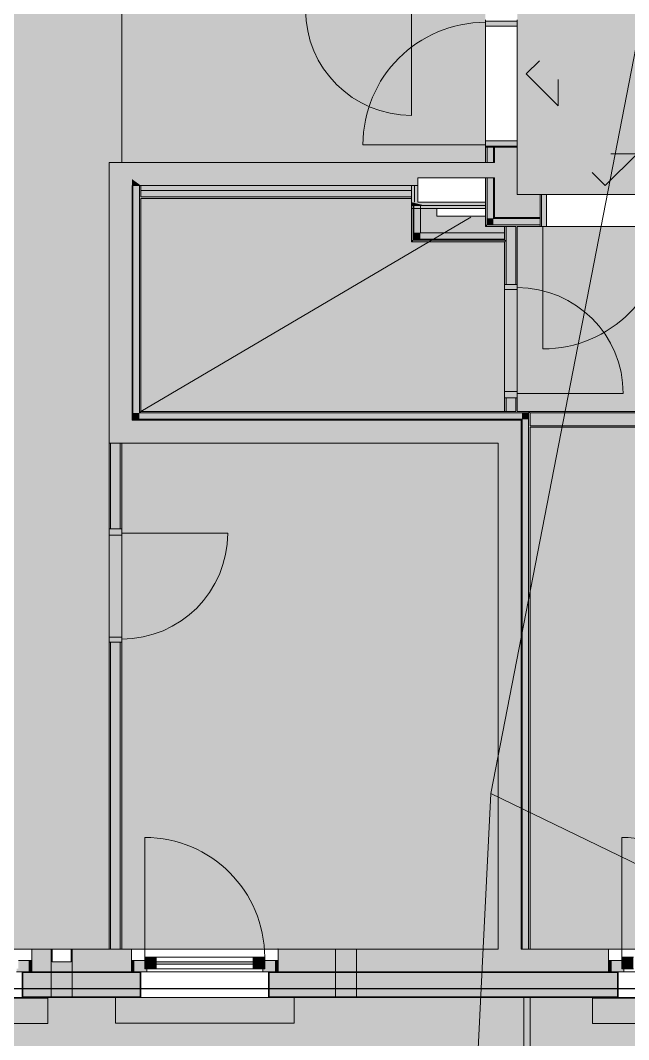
# Model space of a CAD drawing. Header units: metres. Extents: x -3.9 to 83, y -38 to 6.2.
# Drawn here: x 64.02 to 68.78, y -17.95 to -9.96 of the extents above; entities that cross this region are included whole.
import ezdxf

# ---------------------------------------------------------------- set-up
doc = ezdxf.new("R2010")
doc.units = ezdxf.units.M
doc.header["$MEASUREMENT"] = 0
doc.set_wipeout_variables(frame=1)
for name, pattern in [('Dampfsperre', [0.003, 0.0015, -0.0015]), ('Schnittlinie', [0.006, 0.003, -0.0015, 0, -0.0015]), ('Untersicht', [0.001, 0.0005, -0.0005]), ('Wipeout_Contour', [1, 0, -1])]:
    doc.linetypes.add(name, pattern=pattern)
for name, color, linetype in [('0._Erdgeschoß PP Icon_3_0', 7, 'Continuous'), ('0._Erdgeschoß PP Icon_3_110 Wand Aussen', 7, 'Continuous'), ('0._Erdgeschoß PP Icon_3_120 Wand Innen tragend', 7, 'Continuous'), ('0._Erdgeschoß PP Icon_3_130 Wand Innen', 7, 'Continuous'), ('0._Erdgeschoß PP Icon_3_135 Wand Vorsatzschale', 7, 'Continuous'), ('0._Erdgeschoß PP Icon_3_140 Geländer transparent', 7, 'Continuous'), ('0._Erdgeschoß PP Icon_3_170 Schachtwände', 7, 'Continuous'), ('0._Erdgeschoß PP Icon_3_230 Decke abgehaengt', 7, 'Continuous'), ('0._Erdgeschoß PP Icon_3_710 Gelände', 7, 'Continuous'), ('0._Erdgeschoß PP Icon_3_810 Raum', 7, 'Continuous'), ('0._Erdgeschoß PP Icon_3_815 Raumbegrenzung', 7, 'Continuous'), ('0._Erdgeschoß PP Icon_3_905 VP Beschriftung Übersicht.Übersicht', 7, 'Continuous'), ('0._Erdgeschoß PP Icon_3_Neubau_840 Baulinien', 7, 'Continuous')]:
    doc.layers.add(name, color=color, linetype=linetype)

msp = doc.modelspace()

# ---------------------------------------------------------------- wipeouts: each hides what was drawn before it
at = {"color": 254, "linetype": 'Wipeout_Contour', "lineweight": 0, "ltscale": 298.646124}
msp.add_wipeout([(57.4619, 3.5109), (57.4619, -37.8391), (81.8426, -37.8391), (81.8426, 3.5109)], dxfattribs=at).dxf.layer = '0._Erdgeschoß PP Icon_3_0'

# ---------------------------------------------------------------- next in the draw order: hatches: boundary and pattern name
at = {"layer": '0._Erdgeschoß PP Icon_3_110 Wand Aussen', "linetype": 'Continuous', "lineweight": 0, "true_color": 0x000000}
for points in [[(64.1052, -17.3304), (64.1052, -17.4204), (64.8852, -17.4204), (64.8852, -17.3304), (64.8852, -17.2404), (64.4132, -17.2404), (64.4132, -17.3404), (64.2632, -17.3404), (64.2632, -17.2404), (64.1052, -17.2404)], [(66.0352, -17.3304), (66.0352, -17.4204), (68.6252, -17.4204), (68.6252, -17.3304), (68.6252, -17.2404), (66.0352, -17.2404)], [(64.0852, -17.4204), (64.1052, -17.4204), (64.1052, -17.3304), (64.0852, -17.3304)], [(64.9052, -17.4204), (64.9052, -17.3304), (64.8852, -17.3304), (64.8852, -17.4204)], [(66.0152, -17.3304), (66.0152, -17.4204), (66.0352, -17.4204), (66.0352, -17.3304)], [(68.6452, -17.4204), (68.6452, -17.3304), (68.6252, -17.3304), (68.6252, -17.4204)], [(64.0352, -17.6204), (64.0352, -17.4204), (64.0302, -17.4204), (64.0302, -17.6204)], [(64.0352, -17.4254), (64.9552, -17.4254), (64.9552, -17.4204), (64.0352, -17.4204)], [(64.0352, -17.4254), (64.0352, -17.5504), (64.9552, -17.5504), (64.9552, -17.4254)], [(64.9552, -17.6204), (64.9602, -17.6204), (64.9602, -17.4204), (64.9552, -17.4204)], [(65.9652, -17.6204), (65.9652, -17.4204), (65.9602, -17.4204), (65.9602, -17.6204)], [(65.9652, -17.4254), (68.6952, -17.4254), (68.6952, -17.4204), (65.9652, -17.4204)], [(68.6952, -17.4254), (65.9652, -17.4254), (65.9652, -17.5504), (68.6952, -17.5504)], [(68.6952, -17.6204), (68.7002, -17.6204), (68.7002, -17.4204), (68.6952, -17.4204)], [(64.0352, -17.5504), (64.0352, -17.6154), (64.9552, -17.6154), (64.9552, -17.5504)], [(68.6952, -17.5504), (65.9652, -17.5504), (65.9652, -17.6154), (68.6952, -17.6154)], [(64.0352, -17.6154), (64.0352, -17.6204), (64.9552, -17.6204), (64.9552, -17.6154)], [(65.9652, -17.6204), (68.6952, -17.6204), (68.6952, -17.6154), (65.9652, -17.6154)]]:
    msp.add_hatch(color=18, dxfattribs=at).paths.add_polyline_path(points)
at = {"layer": '0._Erdgeschoß PP Icon_3_110 Wand Aussen', "linetype": 'Continuous', "lineweight": 0, "true_color": 0xffffff}
for points in [[(64.0852, -17.4204), (64.0852, -17.3304), (64.0002, -17.3304), (64.0002, -17.3954), (63.9852, -17.3954), (63.9852, -17.4204)], [(64.9052, -17.4204), (65.0052, -17.4204), (65.0052, -17.3954), (64.9902, -17.3954), (64.9902, -17.3304), (64.9052, -17.3304)], [(65.0802, -17.3954), (65.0802, -17.3054), (64.9902, -17.3054), (64.9902, -17.3954)], [(65.9302, -17.3954), (65.9302, -17.3054), (65.8402, -17.3054), (65.8402, -17.3954)], [(66.0152, -17.3304), (65.9302, -17.3304), (65.9302, -17.3954), (65.9152, -17.3954), (65.9152, -17.4204), (66.0152, -17.4204)], [(68.6452, -17.4204), (68.7452, -17.4204), (68.7452, -17.3954), (68.7302, -17.3954), (68.7302, -17.3304), (68.6452, -17.3304)], [(68.8202, -17.3954), (68.8202, -17.3054), (68.7302, -17.3054), (68.7302, -17.3954)], [(65.8402, -17.3404), (65.0802, -17.3404), (65.0802, -17.3604), (65.8402, -17.3604)]]:
    msp.add_hatch(color=7, dxfattribs=at).paths.add_polyline_path(points)
at = {"layer": '0._Erdgeschoß PP Icon_3_120 Wand Innen tragend', "linetype": 'Continuous', "lineweight": 0, "true_color": 0xffffff}
for points in [[(67.9102, -9.9654), (67.6602, -9.9654), (67.6602, -10.0054), (67.9102, -10.0054)], [(67.6602, -10.9454), (67.9102, -10.9454), (67.9102, -10.9054), (67.6602, -10.9054)], [(67.7227, -10.9554), (67.7227, -11.0754), (67.7302, -11.0754), (67.7302, -10.9554)], [(64.8902, -11.2554), (64.8902, -13.0879), (64.8977, -13.0879), (64.8977, -11.2554)], [(67.7302, -11.5054), (67.7302, -11.1954), (67.7227, -11.1954), (67.7227, -11.5054)], [(68.1002, -11.5754), (68.1402, -11.5754), (68.1402, -11.3254), (68.1002, -11.3254)], [(67.7302, -11.5054), (67.7227, -11.5129), (67.7302, -11.5129)], [(67.7227, -11.5054), (67.7227, -11.5129), (67.7302, -11.5054)], [(67.7302, -11.5129), (68.0902, -11.5129), (68.0902, -11.5054), (67.7302, -11.5054)], [(64.8977, -13.0879), (64.8902, -13.0954), (64.8977, -13.0954)], [(64.8977, -13.0879), (64.8902, -13.0879), (64.8902, -13.0954)], [(64.8977, -13.0954), (67.9402, -13.0954), (67.9402, -13.0879), (64.8977, -13.0879)], [(67.9402, -13.0954), (67.9477, -13.0879), (67.9402, -13.0879)], [(67.9402, -13.0954), (67.9477, -13.0954), (67.9477, -13.0879)], [(67.9402, -13.0954), (67.9402, -17.2404), (67.9477, -17.2404), (67.9477, -13.0954)]]:
    msp.add_hatch(color=7, dxfattribs=at).paths.add_polyline_path(points)
at = {"layer": '0._Erdgeschoß PP Icon_3_120 Wand Innen tragend', "linetype": 'Continuous', "lineweight": 0, "true_color": 0x000000}
for points in [[(67.6602, -11.0754), (67.6727, -11.0754), (67.6727, -10.9554), (67.6602, -10.9554)], [(67.6727, -11.0754), (67.7227, -11.0754), (67.7227, -10.9554), (67.6727, -10.9554)], [(67.7302, -11.0754), (67.9102, -11.0754), (67.9102, -10.9554), (67.7302, -10.9554)], [(64.7102, -11.2554), (64.8902, -11.2554), (64.8902, -11.205), (64.7102, -11.0754)], [(64.7102, -11.0754), (64.8902, -11.205), (64.8902, -11.0754)], [(64.8902, -11.205), (64.9602, -11.2554), (67.1302, -11.2554), (67.1302, -11.0754), (64.8902, -11.0754)], [(67.1302, -11.1954), (67.6602, -11.1954), (67.6602, -11.0754), (67.1302, -11.0754)], [(67.6727, -11.1954), (67.6727, -11.0754), (67.6602, -11.0754), (67.6602, -11.1954)], [(67.7227, -11.1954), (67.7227, -11.0754), (67.6727, -11.0754), (67.6727, -11.1954)], [(67.7302, -11.1954), (67.7302, -11.0754), (67.7227, -11.0754), (67.7227, -11.1954)], [(67.9102, -11.1954), (67.9102, -11.0754), (67.7302, -11.0754), (67.7302, -11.1954)], [(64.7102, -11.2554), (64.7102, -13.0954), (64.8902, -13.0954), (64.8902, -11.2554)], [(64.8977, -11.2554), (64.8977, -11.2104), (64.8902, -11.205), (64.8902, -11.2554)], [(64.9477, -11.2554), (64.9477, -11.2464), (64.8977, -11.2104), (64.8977, -11.2554)], [(64.8977, -11.2554), (64.8977, -13.0379), (64.9477, -13.0379), (64.9477, -11.2554)], [(64.9602, -11.2554), (64.9477, -11.2464), (64.9477, -11.2554)], [(64.9477, -11.2554), (64.9477, -13.0254), (64.9602, -13.0254), (64.9602, -11.2554)], [(67.6727, -11.5629), (67.6727, -11.1954), (67.6602, -11.1954), (67.6602, -11.5629)], [(67.7227, -11.5129), (67.7227, -11.1954), (67.6727, -11.1954), (67.6727, -11.5129)], [(67.9102, -11.3254), (67.9102, -11.1954), (67.7302, -11.1954), (67.7302, -11.3254)], [(67.9102, -11.3254), (67.7302, -11.5054), (67.9102, -11.5054)], [(67.7302, -11.3254), (67.7302, -11.5054), (67.9102, -11.3254)], [(68.0902, -11.3254), (67.9102, -11.3254), (67.9102, -11.5054), (68.0902, -11.5054)], [(67.6727, -11.5629), (67.6602, -11.5754), (67.6727, -11.5754)], [(67.6602, -11.5629), (67.6602, -11.5754), (67.6727, -11.5629)], [(67.7227, -11.5129), (67.6727, -11.5629), (67.7227, -11.5629)], [(67.6727, -11.5129), (67.6727, -11.5629), (67.7227, -11.5129)], [(68.0902, -11.5629), (67.6727, -11.5629), (67.6727, -11.5754), (68.0902, -11.5754)], [(67.7227, -11.5629), (68.0902, -11.5629), (68.0902, -11.5129), (67.7227, -11.5129)], [(64.8902, -13.0954), (64.7102, -13.2754), (64.8902, -13.2754)], [(64.8902, -13.0954), (64.7102, -13.0954), (64.7102, -13.2754)], [(64.8902, -13.2754), (67.7602, -13.2754), (67.7602, -13.0954), (64.8902, -13.0954)], [(64.9477, -13.0379), (64.8977, -13.0879), (64.9477, -13.0879)], [(64.9477, -13.0379), (64.8977, -13.0379), (64.8977, -13.0879)], [(64.9602, -13.0254), (64.9477, -13.0379), (64.9602, -13.0379)], [(64.9602, -13.0254), (64.9477, -13.0254), (64.9477, -13.0379)], [(64.9477, -13.0879), (67.9477, -13.0879), (67.9477, -13.0379), (64.9477, -13.0379)], [(64.9602, -13.0254), (64.9602, -13.0379), (67.9977, -13.0379), (67.9977, -13.0254)], [(67.7602, -13.2754), (67.9402, -13.0954), (67.7602, -13.0954)], [(67.7602, -13.2754), (67.9402, -13.2754), (67.9402, -13.0954)], [(67.9477, -13.0879), (67.9977, -13.0379), (67.9477, -13.0379)], [(67.9477, -13.0879), (67.9977, -13.0879), (67.9977, -13.0379)], [(67.9477, -13.0879), (67.9477, -17.2404), (67.9977, -17.2404), (67.9977, -13.0879)], [(67.9977, -13.0254), (67.9977, -13.0379), (68.0102, -13.0254)], [(67.9977, -13.0379), (68.0102, -13.0379), (68.0102, -13.0254)], [(67.9977, -13.0379), (67.9977, -17.2404), (68.0102, -17.2404), (68.0102, -13.0379)], [(67.7602, -13.2754), (67.7602, -17.2404), (67.9402, -17.2404), (67.9402, -13.2754)]]:
    msp.add_hatch(color=18, dxfattribs=at).paths.add_polyline_path(points)
at = {"layer": '0._Erdgeschoß PP Icon_3_130 Wand Innen', "linetype": 'Continuous', "lineweight": 0, "true_color": 0x000000}
for points in [[(67.8227, -11.6829), (67.8227, -11.5754), (67.8102, -11.5754), (67.8102, -11.6829)], [(67.8977, -11.5754), (67.8227, -11.5754), (67.8227, -12.0304), (67.8977, -12.0304)], [(67.8977, -11.5754), (67.8977, -12.0304), (67.9102, -12.0304), (67.9102, -11.5754)], [(67.8102, -11.6954), (67.8102, -12.0304), (67.8227, -12.0304), (67.8227, -11.6954)], [(67.8102, -13.0254), (67.8227, -13.0254), (67.8227, -12.9204), (67.8102, -12.9204)], [(67.8227, -12.9204), (67.8227, -13.0254), (67.8977, -13.0254), (67.8977, -12.9204)], [(67.8977, -12.9204), (67.8977, -13.0254), (67.9102, -13.0254), (67.9102, -12.9204)], [(68.0102, -13.0254), (68.0102, -13.0379), (69.6502, -13.0379), (69.6502, -13.0254)], [(68.0102, -13.0379), (68.0102, -13.1379), (69.6502, -13.1379), (69.6502, -13.0379)], [(68.0102, -13.1379), (68.0102, -13.1504), (69.6502, -13.1504), (69.6502, -13.1379)], [(64.7102, -13.2754), (64.7102, -13.9454), (64.7227, -13.9454), (64.7227, -13.2754)], [(64.7977, -13.2754), (64.7227, -13.2754), (64.7227, -13.9454), (64.7977, -13.9454)], [(64.7977, -13.2754), (64.7977, -13.9454), (64.8102, -13.9454), (64.8102, -13.2754)], [(64.7102, -17.2404), (64.7227, -17.2404), (64.7227, -14.8354), (64.7102, -14.8354)], [(64.7227, -17.2404), (64.7977, -17.2404), (64.7977, -14.8354), (64.7227, -14.8354)], [(64.7977, -17.2404), (64.8102, -17.2404), (64.8102, -14.8354), (64.7977, -14.8354)]]:
    msp.add_hatch(color=18, dxfattribs=at).paths.add_polyline_path(points)
at = {"layer": '0._Erdgeschoß PP Icon_3_130 Wand Innen', "linetype": 'Continuous', "lineweight": 13, "true_color": 0xe8e2dc}
msp.add_hatch(color=254, dxfattribs=at).paths.add_polyline_path([(67.9102, -12.9204), (67.9102, -12.0304), (67.8102, -12.0304), (67.8102, -12.9204)])
at = {"layer": '0._Erdgeschoß PP Icon_3_130 Wand Innen', "linetype": 'Continuous', "lineweight": 0, "true_color": 0xffffff}
for points in [[(67.8102, -12.0304), (67.8102, -12.0704), (67.9102, -12.0704), (67.9102, -12.0304)], [(67.9102, -12.9204), (67.9102, -12.8704), (67.8102, -12.8704), (67.8102, -12.9204)], [(64.8102, -13.9454), (64.7102, -13.9454), (64.7102, -13.9954), (64.8102, -13.9954)], [(64.7102, -14.8354), (64.8102, -14.8354), (64.8102, -14.7954), (64.7102, -14.7954)]]:
    msp.add_hatch(color=7, dxfattribs=at).paths.add_polyline_path(points)
at = {"layer": '0._Erdgeschoß PP Icon_3_130 Wand Innen', "linetype": 'Continuous', "lineweight": 13, "true_color": 0xf9f8f6}
msp.add_hatch(color=7, dxfattribs=at).paths.add_polyline_path([(64.7102, -13.9454), (64.7102, -14.8354), (64.8102, -14.8354), (64.8102, -13.9454)])
at = {"layer": '0._Erdgeschoß PP Icon_3_135 Wand Vorsatzschale', "linetype": 'Continuous', "lineweight": 0, "true_color": 0x000000}
for points in [[(67.0802, -11.2554), (64.9602, -11.2554), (64.9602, -11.2929), (67.0802, -11.2929)], [(64.9602, -11.3429), (67.0802, -11.3429), (67.0802, -11.2929), (64.9602, -11.2929)], [(64.9602, -11.3554), (67.0802, -11.3554), (67.0802, -11.3429), (64.9602, -11.3429)], [(67.0927, -11.6829), (67.0927, -11.4104), (67.0802, -11.4104), (67.0802, -11.6829)], [(67.1002, -11.6754), (67.1002, -11.4104), (67.0927, -11.4104), (67.0927, -11.6754)], [(67.1002, -11.4104), (67.1002, -11.6254), (67.1502, -11.6254), (67.1502, -11.4104)], [(67.2802, -11.4954), (67.2802, -11.4354), (67.1502, -11.4354), (67.1502, -11.4954)], [(67.1502, -11.4954), (67.1502, -11.6254), (67.2802, -11.4954)], [(67.2802, -11.4954), (67.1502, -11.6254), (67.2802, -11.6254)], [(67.2802, -11.6254), (67.6602, -11.6254), (67.6602, -11.4954), (67.2802, -11.4954)], [(67.6602, -11.6254), (67.8102, -11.6254), (67.8102, -11.5754), (67.6602, -11.5754)], [(67.1502, -11.6254), (67.1002, -11.6254), (67.1002, -11.6754)], [(67.1502, -11.6254), (67.1002, -11.6754), (67.1502, -11.6754)], [(67.1502, -11.6754), (67.6602, -11.6754), (67.6602, -11.6254), (67.1502, -11.6254)], [(67.6602, -11.6754), (67.8102, -11.6754), (67.8102, -11.6254), (67.6602, -11.6254)], [(67.0802, -11.6829), (67.0802, -11.6954), (67.0927, -11.6829)], [(67.0927, -11.6829), (67.0802, -11.6954), (67.0927, -11.6954)], [(67.0927, -11.6754), (67.0927, -11.6829), (67.1002, -11.6754)], [(67.0927, -11.6829), (67.1002, -11.6829), (67.1002, -11.6754)], [(67.0927, -11.6954), (67.6602, -11.6954), (67.6602, -11.6829), (67.0927, -11.6829)], [(67.1002, -11.6754), (67.1002, -11.6829), (67.6602, -11.6829), (67.6602, -11.6754)], [(67.6602, -11.6829), (67.8102, -11.6829), (67.8102, -11.6754), (67.6602, -11.6754)], [(67.6602, -11.6954), (67.8102, -11.6954), (67.8102, -11.6829), (67.6602, -11.6829)], [(67.8227, -11.6954), (67.8227, -11.6829), (67.8102, -11.6829), (67.8102, -11.6954)]]:
    msp.add_hatch(color=18, dxfattribs=at).paths.add_polyline_path(points)
at = {"layer": '0._Erdgeschoß PP Icon_3_170 Schachtwände', "linetype": 'Continuous', "lineweight": 0, "true_color": 0x000000}
for points in [[(67.0802, -11.2554), (67.0802, -11.3854), (67.1052, -11.3854), (67.1052, -11.2554)], [(67.1052, -11.2554), (67.1052, -11.3854), (67.1302, -11.3854), (67.1302, -11.2554)], [(67.0927, -11.3885), (67.0802, -11.3854), (67.0802, -11.4104), (67.0927, -11.4104)], [(67.1802, -11.4104), (67.6602, -11.4104), (67.6602, -11.3854), (67.0802, -11.3854)], [(67.1002, -11.4104), (67.1002, -11.3904), (67.0927, -11.3885), (67.0927, -11.4104)], [(67.1502, -11.4104), (67.1502, -11.4029), (67.1002, -11.3904), (67.1002, -11.4104)], [(67.1802, -11.4104), (67.1502, -11.4029), (67.1502, -11.4104)], [(67.1502, -11.4104), (67.1502, -11.4354), (67.2802, -11.4354), (67.1802, -11.4104)], [(67.2802, -11.4354), (67.6602, -11.4354), (67.6602, -11.4104), (67.1802, -11.4104)]]:
    msp.add_hatch(color=18, dxfattribs=at).paths.add_polyline_path(points)
at = {"layer": '0._Erdgeschoß PP Icon_3_810 Raum', "linetype": 'Continuous', "lineweight": 0, "true_color": 0x191919}
msp.add_hatch(color=250, dxfattribs=at).paths.add_polyline_path([(76.2152, -15.2354), (76.2152, -8.7754), (76.2152, -5.6604), (74.4602, -5.6604), (74.4602, -8.0254), (74.7102, -8.0254), (74.7102, -8.7754), (74.4602, -8.7754), (72.0002, -8.7754), (72.0002, -8.5954), (72.0002, -8.5879), (71.8402, -8.5879), (71.8402, -8.5654), (70.1602, -8.5654), (70.1602, -8.5879), (70.0002, -8.5879), (70.0002, -8.7754), (69.3702, -8.7754), (67.9102, -8.7754), (67.9102, -9.6854), (67.9102, -11.0754), (67.9102, -11.3254), (69.6152, -11.3254), (69.6152, -9.9854), (73.8802, -9.9854), (73.8802, -11.3254), (74.3852, -11.3254), (74.8352, -11.3254), (74.8852, -11.3254), (74.8852, -13.2354), (74.6352, -13.2354), (74.6352, -17.2404), (76.2152, -17.2404)])
at = {"layer": '0._Erdgeschoß PP Icon_3_810 Raum', "linetype": 'Continuous', "lineweight": 13, "true_color": 0xf9f8f6}
for points in [[(64.7102, -13.2754), (64.7102, -11.0754), (64.8102, -11.0754), (64.8102, -9.8754), (64.3302, -9.8754), (64.3302, -9.1554), (64.0102, -9.1554), (64.0102, -8.7754), (64.0102, -8.5054), (61.407, -8.5054), (61.4391, -17.2404), (64.7102, -17.2404)], [(64.8102, -9.8754), (64.8102, -11.0754), (67.1302, -11.0754), (67.6602, -11.0754), (67.6602, -9.8754), (67.4202, -9.8754), (65.8702, -9.8754)], [(67.7602, -17.2404), (67.7602, -13.2754), (64.8102, -13.2754), (64.8102, -17.2404)]]:
    msp.add_hatch(color=7, dxfattribs=at).paths.add_polyline_path(points)
at = {"layer": '0._Erdgeschoß PP Icon_3_810 Raum', "linetype": 'Continuous', "lineweight": 13, "true_color": 0xe8e2dc}
for points in [[(64.9602, -11.3554), (64.9602, -13.0254), (67.8102, -13.0254), (67.8102, -11.6954), (67.6602, -11.6954), (67.0802, -11.6954), (67.0802, -11.3854), (67.0802, -11.3554)], [(67.9102, -11.5754), (67.9102, -13.0254), (68.0102, -13.0254), (70.5802, -13.0254), (70.5802, -12.2254), (70.5802, -11.5754)], [(68.0102, -13.1504), (68.0102, -17.2404), (70.7102, -17.2404), (70.7102, -13.1504)]]:
    msp.add_hatch(color=254, dxfattribs=at).paths.add_polyline_path(points)
at = {"layer": '0._Erdgeschoß PP Icon_3_810 Raum', "linetype": 'Continuous', "lineweight": 13, "true_color": 0xd9d8c9}
for points in [[(61.3305, -17.6204), (61.3305, -19.3504), (67.9602, -19.3504), (67.9602, -17.6204)], [(68.0102, -17.6204), (68.0102, -19.3504), (73.3102, -19.3504), (73.3102, -17.6204)]]:
    msp.add_hatch(color=254, dxfattribs=at).paths.add_polyline_path(points)
at = {"layer": '0._Erdgeschoß PP Icon_3_905 VP Beschriftung Übersicht.Übersicht', "linetype": 'Continuous', "lineweight": 0, "true_color": 0x000000}
for points in [[(68.2302, -10.6304), (68.2302, -10.1304), (67.9802, -10.3804)], [(68.8502, -11.0054), (68.3502, -11.0054), (68.6002, -11.2554)]]:
    msp.add_hatch(color=18, dxfattribs=at).paths.add_polyline_path(points)
at = {"layer": '0._Erdgeschoß PP Icon_3_905 VP Beschriftung Übersicht.Übersicht', "linetype": 'Continuous', "lineweight": 13}
for points in [[(61.4302, -17.6254), (61.4302, -17.8254), (64.2302, -17.8254), (64.2302, -17.6254)], [(64.7602, -17.6204), (64.7602, -17.8204), (66.1602, -17.8204), (66.1602, -17.6204)], [(68.5002, -17.6254), (68.5002, -17.8254), (69.9002, -17.8254), (69.9002, -17.6254)]]:
    msp.add_hatch(color=8, dxfattribs=at).paths.add_polyline_path(points)
at = {"layer": '0._Erdgeschoß PP Icon_3_905 VP Beschriftung Übersicht.Übersicht', "linetype": 'Continuous', "lineweight": 0, "true_color": 0xbebebe}
msp.add_hatch(color=9, dxfattribs=at).paths.add_polyline_path([(67.9602, -22.0404), (65.0302, -22.0404), (65.0302, -22.0904), (66.4602, -22.0904), (66.4602, -23.8454), (66.5102, -23.8454), (66.5102, -22.0904), (73.3602, -22.0904), (73.3602, -22.0404), (73.3602, -17.6204), (73.3102, -17.6204), (73.3102, -22.0404), (68.0102, -22.0404), (68.0102, -17.6204), (67.9602, -17.6204)])

# ---------------------------------------------------------------- next in the draw order: linework, layer by layer
at = {"layer": '0._Erdgeschoß PP Icon_3_110 Wand Aussen', "color": 8, "linetype": 'Continuous', "lineweight": 0, "ltscale": 1000}
for p, q in [((64.9902, -17.3054), (64.9902, -16.3654)), ((68.7302, -17.3054), (68.7302, -16.3654))]:
    msp.add_line(p, q, dxfattribs=at)
at = {"layer": '0._Erdgeschoß PP Icon_3_110 Wand Aussen', "color": 7, "linetype": 'Continuous', "lineweight": 13, "ltscale": 1000}
for p, q in [((61.5552, -17.2404), (64.1052, -17.2404)), ((64.1052, -17.2404), (64.1052, -17.2404)), ((66.0352, -17.2404), (64.8852, -17.2404)), ((64.8852, -17.2404), (64.8852, -17.2404)), ((69.7752, -17.2404), (68.6252, -17.2404)), ((68.6252, -17.2404), (68.6252, -17.2404)), ((64.0002, -17.3304), (64.0852, -17.3304)), ((64.0852, -17.3304), (64.0852, -17.4204)), ((64.9902, -17.3304), (64.9052, -17.3304)), ((64.9052, -17.3304), (64.9052, -17.4204)), ((65.0802, -17.3054), (64.9902, -17.3054)), ((64.9902, -17.3054), (64.9902, -17.3954)), ((64.9902, -17.3954), (64.9902, -17.3304)), ((65.8402, -17.3054), (65.0802, -17.3054)), ((65.0802, -17.3954), (65.0802, -17.3054)), ((65.9302, -17.3054), (65.8402, -17.3054)), ((65.8402, -17.3054), (65.8402, -17.3954)), ((65.9302, -17.3954), (65.9302, -17.3054)), ((66.0152, -17.3304), (65.9302, -17.3304)), ((65.9302, -17.3304), (65.9302, -17.3954)), ((66.0152, -17.4204), (66.0152, -17.3304)), ((68.7302, -17.3304), (68.6452, -17.3304)), ((68.6452, -17.3304), (68.6452, -17.4204)), ((68.8202, -17.3054), (68.7302, -17.3054)), ((68.7302, -17.3054), (68.7302, -17.3954)), ((68.7302, -17.3954), (68.7302, -17.3304)), ((65.0052, -17.3954), (64.9902, -17.3954)), ((64.9902, -17.3954), (65.0802, -17.3954)), ((65.0052, -17.4204), (65.0052, -17.3954)), ((65.8402, -17.3404), (65.0802, -17.3404)), ((65.0802, -17.3604), (65.8402, -17.3604)), ((65.0802, -17.3954), (65.8402, -17.3954)), ((65.8402, -17.3954), (65.9302, -17.3954)), ((65.9302, -17.3954), (65.9152, -17.3954)), ((65.9152, -17.3954), (65.9152, -17.4204)), ((68.7452, -17.3954), (68.7302, -17.3954)), ((68.7302, -17.3954), (68.8202, -17.3954)), ((68.7452, -17.4204), (68.7452, -17.3954)), ((64.0852, -17.4204), (63.9852, -17.4204)), ((64.0302, -17.4254), (64.0302, -17.4204)), ((64.0352, -17.4204), (64.0302, -17.4204)), ((64.0352, -17.4204), (64.0302, -17.4204)), ((64.0352, -17.4204), (64.0302, -17.4204)), ((64.0302, -17.4254), (64.0302, -17.4204)), ((64.0302, -17.5504), (64.0302, -17.4254)), ((64.0302, -17.5504), (64.0302, -17.4254)), ((64.0352, -17.4204), (64.1052, -17.4204)), ((64.0352, -17.6154), (64.0352, -17.4204)), ((64.0352, -17.4204), (64.1052, -17.4204)), ((64.0352, -17.4204), (64.1052, -17.4204)), ((64.0352, -17.4254), (64.9552, -17.4254)), ((64.9552, -17.4204), (64.8852, -17.4204)), ((64.9552, -17.4204), (64.8852, -17.4204)), ((64.9552, -17.4204), (64.8852, -17.4204)), ((64.9052, -17.4204), (65.0052, -17.4204)), ((64.9552, -17.4204), (64.9602, -17.4204)), ((64.9552, -17.6154), (64.9552, -17.4204)), ((64.9552, -17.4204), (64.9602, -17.4204)), ((64.9552, -17.4204), (64.9602, -17.4204)), ((64.9602, -17.4254), (64.9602, -17.4204)), ((64.9602, -17.4254), (64.9602, -17.4204)), ((64.9602, -17.5504), (64.9602, -17.4254)), ((64.9602, -17.5504), (64.9602, -17.4254)), ((65.0052, -17.4204), (65.9152, -17.4204)), ((65.9152, -17.4204), (66.0152, -17.4204)), ((65.9602, -17.4254), (65.9602, -17.4204)), ((65.9652, -17.4204), (65.9602, -17.4204)), ((65.9652, -17.4204), (65.9602, -17.4204)), ((65.9652, -17.4204), (65.9602, -17.4204)), ((65.9602, -17.4254), (65.9602, -17.4204)), ((65.9602, -17.5504), (65.9602, -17.4254)), ((65.9602, -17.5504), (65.9602, -17.4254)), ((65.9652, -17.6154), (65.9652, -17.4204)), ((65.9652, -17.4254), (68.6952, -17.4254)), ((68.6952, -17.4204), (68.6252, -17.4204)), ((68.6952, -17.4204), (68.6252, -17.4204)), ((68.6952, -17.4204), (68.6252, -17.4204)), ((68.6452, -17.4204), (68.7452, -17.4204)), ((68.6952, -17.4204), (68.7002, -17.4204)), ((68.6952, -17.6154), (68.6952, -17.4204)), ((68.6952, -17.4204), (68.7002, -17.4204)), ((68.6952, -17.4204), (68.7002, -17.4204)), ((68.7002, -17.4254), (68.7002, -17.4204)), ((68.7002, -17.4254), (68.7002, -17.4204)), ((68.7002, -17.5504), (68.7002, -17.4254)), ((68.7002, -17.5504), (68.7002, -17.4254)), ((68.7452, -17.4204), (69.6552, -17.4204)), ((64.0302, -17.6154), (64.0302, -17.5504)), ((64.0302, -17.6154), (64.0302, -17.5504)), ((64.9602, -17.6154), (64.9602, -17.5504)), ((64.9602, -17.6154), (64.9602, -17.5504)), ((65.9602, -17.6154), (65.9602, -17.5504)), ((65.9602, -17.6154), (65.9602, -17.5504)), ((68.7002, -17.6154), (68.7002, -17.5504)), ((68.7002, -17.6154), (68.7002, -17.5504)), ((61.6302, -17.6204), (64.0302, -17.6204)), ((64.0302, -17.6204), (64.0302, -17.6154)), ((64.0302, -17.6204), (64.0302, -17.6154)), ((64.0352, -17.6204), (64.0302, -17.6204)), ((64.0302, -17.6204), (64.0302, -17.6204)), ((64.0352, -17.6154), (64.9552, -17.6154)), ((64.9552, -17.6204), (64.9602, -17.6204)), ((64.9602, -17.6204), (64.9602, -17.6154)), ((64.9602, -17.6204), (64.9602, -17.6154)), ((65.9602, -17.6204), (64.9602, -17.6204)), ((64.9602, -17.6204), (64.9602, -17.6204)), ((65.9602, -17.6204), (65.9602, -17.6154)), ((65.9602, -17.6204), (65.9602, -17.6154)), ((65.9652, -17.6204), (65.9602, -17.6204)), ((65.9652, -17.6154), (68.6952, -17.6154)), ((68.6952, -17.6204), (68.7002, -17.6204)), ((68.7002, -17.6204), (68.7002, -17.6154)), ((68.7002, -17.6204), (68.7002, -17.6154)), ((69.7002, -17.6204), (68.7002, -17.6204)), ((68.7002, -17.6204), (68.7002, -17.6204))]:
    msp.add_line(p, q, dxfattribs=at)
at = {"layer": '0._Erdgeschoß PP Icon_3_110 Wand Aussen', "color": 7, "linetype": 'Continuous', "lineweight": 18, "ltscale": 1000}
for p, q in [((64.1052, -17.3304), (64.1052, -17.2404)), ((64.1052, -17.3304), (64.1052, -17.2404)), ((64.2632, -17.3404), (64.2632, -17.2404)), ((64.4132, -17.2404), (64.4132, -17.3404)), ((64.8852, -17.3304), (64.8852, -17.2404)), ((64.8852, -17.3304), (64.8852, -17.2404)), ((66.0352, -17.3304), (66.0352, -17.2404)), ((66.0352, -17.3304), (66.0352, -17.2404)), ((68.6252, -17.3304), (68.6252, -17.2404)), ((68.6252, -17.3304), (68.6252, -17.2404)), ((64.1052, -17.4204), (64.1052, -17.3304)), ((64.1052, -17.4204), (64.1052, -17.3304)), ((64.1052, -17.4204), (64.1052, -17.3304)), ((64.8852, -17.4204), (64.8852, -17.3304)), ((64.8852, -17.4204), (64.8852, -17.3304)), ((64.8852, -17.4204), (64.8852, -17.3304)), ((66.0352, -17.4204), (66.0352, -17.3304)), ((66.0352, -17.4204), (66.0352, -17.3304)), ((66.0352, -17.4204), (66.0352, -17.3304)), ((68.6252, -17.4204), (68.6252, -17.3304)), ((68.6252, -17.4204), (68.6252, -17.3304)), ((68.6252, -17.4204), (68.6252, -17.3304)), ((64.4132, -17.3404), (64.2632, -17.3404)), ((64.1052, -17.4204), (64.8852, -17.4204)), ((66.0352, -17.4204), (65.9652, -17.4204)), ((66.0352, -17.4204), (65.9652, -17.4204)), ((66.0352, -17.4204), (65.9652, -17.4204)), ((66.0352, -17.4204), (68.6252, -17.4204))]:
    msp.add_line(p, q, dxfattribs=at)
at = {"layer": '0._Erdgeschoß PP Icon_3_110 Wand Aussen', "color": 7, "linetype": 'Continuous', "lineweight": 0, "ltscale": 1000}
for p, q in [((64.0352, -17.5504), (64.9552, -17.5504)), ((65.9652, -17.5504), (68.6952, -17.5504))]:
    msp.add_line(p, q, dxfattribs=at)
at = {"layer": '0._Erdgeschoß PP Icon_3_110 Wand Aussen', "color": 7, "linetype": 'Continuous', "lineweight": 18, "ltscale": 1000, "flags": 128}
for points in [[(64.2557, -17.2404), (64.1052, -17.2404)], [(64.2632, -17.2404), (64.2557, -17.2404)], [(64.4207, -17.2404), (64.4132, -17.2404)], [(64.8852, -17.2404), (64.4207, -17.2404)], [(66.4857, -17.2404), (66.0352, -17.2404)], [(66.6507, -17.2404), (66.4857, -17.2404)], [(67.7602, -17.2404), (66.6507, -17.2404)], [(68.6252, -17.2404), (67.9402, -17.2404)]]:
    msp.add_lwpolyline(points, dxfattribs=at)
at = {"layer": '0._Erdgeschoß PP Icon_3_110 Wand Aussen', "color": 154, "linetype": 'Schnittlinie', "lineweight": 13, "ltscale": 1000, "true_color": 0x004e91, "flags": 128}
for points in [[(64.2557, -17.2404), (64.2557, -17.4204)], [(64.4132, -17.2404), (64.2632, -17.2404)], [(64.4207, -17.4204), (64.4207, -17.2404)], [(66.4857, -17.2404), (66.4857, -17.4204)], [(66.6507, -17.4204), (66.6507, -17.2404)], [(64.2557, -17.4204), (64.2557, -17.4254)], [(64.2557, -17.4254), (64.2557, -17.5504)], [(64.4207, -17.4254), (64.4207, -17.4204)], [(64.4207, -17.5504), (64.4207, -17.4254)], [(66.4857, -17.4204), (66.4857, -17.4254)], [(66.4857, -17.4254), (66.4857, -17.5504)], [(66.6507, -17.4254), (66.6507, -17.4204)], [(66.6507, -17.5504), (66.6507, -17.4254)], [(64.2557, -17.5504), (64.2557, -17.6154)], [(64.4207, -17.6154), (64.4207, -17.5504)], [(66.4857, -17.5504), (66.4857, -17.6154)], [(66.6507, -17.6154), (66.6507, -17.5504)], [(64.2557, -17.6154), (64.2557, -17.6204)], [(64.4207, -17.6204), (64.4207, -17.6154)], [(66.4857, -17.6154), (66.4857, -17.6204)], [(66.6507, -17.6204), (66.6507, -17.6154)]]:
    msp.add_lwpolyline(points, dxfattribs=at)
at = {"layer": '0._Erdgeschoß PP Icon_3_110 Wand Aussen', "color": 7, "linetype": 'Continuous', "lineweight": 13, "ltscale": 1000, "flags": 128}
for points in [[(64.0852, -17.4204), (64.1052, -17.4204), (64.1052, -17.3304), (64.0852, -17.3304)], [(64.9052, -17.4204), (64.8852, -17.4204), (64.8852, -17.3304), (64.9052, -17.3304)], [(66.0152, -17.3304), (66.0352, -17.3304), (66.0352, -17.4204), (66.0152, -17.4204)], [(68.6452, -17.4204), (68.6252, -17.4204), (68.6252, -17.3304), (68.6452, -17.3304)]]:
    msp.add_lwpolyline(points, close=True, dxfattribs=at)
for points in [[(64.0352, -17.6204), (64.2557, -17.6204)], [(64.2557, -17.6204), (64.4207, -17.6204)], [(64.4207, -17.6204), (64.9552, -17.6204)], [(65.9652, -17.6204), (66.4857, -17.6204)], [(66.4857, -17.6204), (66.6507, -17.6204)], [(66.6507, -17.6204), (68.6952, -17.6204)]]:
    msp.add_lwpolyline(points, dxfattribs=at)
at = {"layer": '0._Erdgeschoß PP Icon_3_110 Wand Aussen', "color": 8, "linetype": 'Continuous', "lineweight": 0, "ltscale": 1000}
for centre in [(64.9902, -17.3054), (68.7302, -17.3054)]:
    msp.add_arc(centre, 0.94, 0, 90, dxfattribs=at)
at = {"layer": '0._Erdgeschoß PP Icon_3_110 Wand Aussen', "color": 7, "linetype": 'Continuous', "lineweight": 13, "ltscale": 1000}
for p in [(66.0352, -17.2404), (65.9602, -17.6204)]:
    msp.add_point(p, dxfattribs=at)
at = {"layer": '0._Erdgeschoß PP Icon_3_120 Wand Innen tragend', "color": 7, "linetype": 'Dampfsperre', "lineweight": 13, "ltscale": 1000}
for p, q in [((67.6602, -9.9554), (67.6602, -10.9554)), ((67.9102, -9.9554), (67.9102, -10.9554)), ((69.0902, -11.3254), (68.0902, -11.3254)), ((69.0902, -11.5754), (68.0902, -11.5754))]:
    msp.add_line(p, q, dxfattribs=at)
at = {"layer": '0._Erdgeschoß PP Icon_3_120 Wand Innen tragend', "color": 8, "linetype": 'Continuous', "lineweight": 13, "ltscale": 1000}
for p, q in [((67.6602, -10.0054), (67.6602, -9.9654)), ((67.6602, -9.9654), (67.9102, -9.9654)), ((67.9102, -9.9654), (67.9102, -10.0054)), ((67.9102, -10.0054), (67.6602, -10.0054)), ((67.6602, -10.9454), (67.6602, -10.9054)), ((67.6602, -10.9054), (67.9102, -10.9054)), ((67.9102, -10.9454), (67.6602, -10.9454)), ((67.9102, -10.9054), (67.9102, -10.9454)), ((68.1402, -11.3254), (68.1002, -11.3254)), ((68.1002, -11.3254), (68.1002, -11.5754)), ((68.1402, -11.5754), (68.1402, -11.3254)), ((68.1002, -11.5754), (68.1402, -11.5754))]:
    msp.add_line(p, q, dxfattribs=at)
at = {"layer": '0._Erdgeschoß PP Icon_3_120 Wand Innen tragend', "color": 8, "linetype": 'Continuous', "lineweight": 0, "ltscale": 1000}
for p, q in [((67.6602, -10.9354), (66.7002, -10.9354)), ((68.1102, -11.5754), (68.1102, -12.5354))]:
    msp.add_line(p, q, dxfattribs=at)
at = {"layer": '0._Erdgeschoß PP Icon_3_120 Wand Innen tragend', "color": 7, "linetype": 'Continuous', "lineweight": 13, "ltscale": 1000}
for p, q in [((67.6602, -10.9554), (67.6727, -10.9554)), ((67.6602, -10.9554), (67.6727, -10.9554)), ((67.6602, -10.9554), (67.6727, -10.9554)), ((67.6727, -10.9554), (67.6727, -11.0754)), ((67.6727, -10.9554), (67.7227, -10.9554)), ((67.6727, -10.9554), (67.7227, -10.9554)), ((67.6727, -10.9554), (67.7227, -10.9554)), ((67.7227, -10.9554), (67.7227, -11.0754)), ((67.7227, -10.9554), (67.7302, -10.9554)), ((67.7227, -10.9554), (67.7302, -10.9554)), ((67.7227, -10.9554), (67.7302, -10.9554)), ((64.8977, -13.0879), (64.8977, -11.2554)), ((64.9477, -13.0379), (64.9477, -11.2554)), ((67.6727, -11.1954), (67.6727, -11.5129)), ((67.7227, -11.1954), (67.7227, -11.5054)), ((67.7227, -11.5054), (67.7227, -11.5129)), ((68.0902, -11.5054), (68.0902, -11.5129)), ((68.0902, -11.5054), (68.0902, -11.5129)), ((68.0902, -11.5054), (68.0902, -11.5129)), ((67.6727, -11.5129), (67.6727, -11.5629)), ((67.6727, -11.5629), (67.7227, -11.5629)), ((67.6727, -11.5629), (67.7227, -11.5629)), ((67.7227, -11.5129), (67.7302, -11.5129)), ((67.7227, -11.5129), (67.7302, -11.5129)), ((67.7227, -11.5629), (68.0902, -11.5629)), ((67.7302, -11.5129), (68.0902, -11.5129)), ((68.0902, -11.5129), (68.0902, -11.5629)), ((68.0902, -11.5129), (68.0902, -11.5629)), ((68.0902, -11.5129), (68.0902, -11.5629)), ((68.0902, -11.5629), (68.0902, -11.5754)), ((68.0902, -11.5629), (68.0902, -11.5754)), ((68.0902, -11.5629), (68.0902, -11.5754)), ((64.8977, -13.0879), (64.9477, -13.0879)), ((64.8977, -13.0879), (64.9477, -13.0879)), ((64.9477, -13.0379), (64.9602, -13.0379)), ((64.9477, -13.0379), (64.9602, -13.0379)), ((67.9402, -13.0879), (64.9477, -13.0879)), ((67.9477, -13.0379), (64.9602, -13.0379)), ((67.9477, -13.0879), (67.9402, -13.0879)), ((67.9477, -13.0879), (67.9402, -13.0879)), ((67.9977, -13.0379), (67.9477, -13.0379)), ((67.9977, -13.0379), (67.9477, -13.0379)), ((67.9477, -13.0954), (67.9477, -13.0879)), ((67.9477, -17.2404), (67.9477, -13.0954)), ((67.9977, -13.0879), (67.9977, -13.0379)), ((67.9977, -17.2404), (67.9977, -13.0879))]:
    msp.add_line(p, q, dxfattribs=at)
at = {"layer": '0._Erdgeschoß PP Icon_3_120 Wand Innen tragend', "color": 7, "linetype": 'Continuous', "lineweight": 18, "ltscale": 1000}
for p, q in [((67.7302, -10.9554), (67.7302, -11.0754)), ((67.7302, -10.9554), (67.9102, -10.9554)), ((67.7302, -10.9554), (67.9102, -10.9554)), ((67.7302, -10.9554), (67.9102, -10.9554)), ((67.6727, -11.0754), (67.6602, -11.0754)), ((67.6727, -11.0754), (67.6602, -11.0754)), ((67.7227, -11.0754), (67.6727, -11.0754)), ((67.7227, -11.0754), (67.6727, -11.0754)), ((67.7302, -11.0754), (67.7227, -11.0754)), ((67.7302, -11.0754), (67.7227, -11.0754)), ((64.8902, -11.2554), (64.8977, -11.2554)), ((64.8902, -11.2554), (64.8977, -11.2554)), ((64.8902, -13.0954), (64.8902, -11.2554)), ((64.8977, -11.2554), (64.9477, -11.2554)), ((64.8977, -11.2554), (64.9477, -11.2554)), ((64.9477, -11.2554), (64.9602, -11.2554)), ((64.9477, -11.2554), (64.9602, -11.2554)), ((67.6602, -11.1954), (67.6727, -11.1954)), ((67.6602, -11.1954), (67.6727, -11.1954)), ((67.6727, -11.1954), (67.7227, -11.1954)), ((67.6727, -11.1954), (67.7227, -11.1954)), ((67.7227, -11.1954), (67.7302, -11.1954)), ((67.7227, -11.1954), (67.7302, -11.1954)), ((67.7302, -11.1954), (67.7302, -11.3254)), ((67.7302, -11.3254), (67.7302, -11.5054)), ((68.0902, -11.3254), (68.0902, -11.5054)), ((68.0902, -11.3254), (68.0902, -11.5054)), ((68.0902, -11.3254), (68.0902, -11.5054)), ((67.7302, -11.5054), (67.9102, -11.5054)), ((67.7302, -11.5054), (67.9102, -11.5054)), ((67.9102, -11.5054), (68.0902, -11.5054)), ((64.8902, -13.0954), (64.8977, -13.0954)), ((64.8902, -13.0954), (64.8977, -13.0954)), ((67.7602, -13.0954), (64.8977, -13.0954)), ((67.9402, -13.0954), (67.7602, -13.0954)), ((67.9402, -13.0954), (67.7602, -13.0954)), ((67.9402, -13.2754), (67.9402, -13.0954)), ((67.9402, -17.2404), (67.9402, -13.2754))]:
    msp.add_line(p, q, dxfattribs=at)
at = {"layer": '0._Erdgeschoß PP Icon_3_120 Wand Innen tragend', "color": 7, "linetype": 'Continuous', "lineweight": 13, "ltscale": 1000, "flags": 128}
for points in [[(67.6602, -10.9554), (67.6602, -11.0754)], [(64.9602, -11.3429), (64.9602, -11.2554)], [(67.6602, -11.1954), (67.6602, -11.5754)], [(64.9602, -13.0254), (64.9602, -11.3554)], [(67.6602, -11.5754), (67.6727, -11.5754)], [(67.6727, -11.5754), (67.8102, -11.5754)], [(67.8227, -11.5754), (67.8977, -11.5754)], [(67.9102, -11.5754), (68.0902, -11.5754)], [(67.8102, -13.0254), (64.9602, -13.0254)], [(67.8977, -13.0254), (67.8227, -13.0254)], [(67.9977, -13.0254), (67.9102, -13.0254)], [(68.0102, -13.0254), (67.9977, -13.0254)], [(68.0102, -13.1379), (68.0102, -13.0379)], [(68.0102, -17.2404), (68.0102, -13.1504)], [(67.9477, -17.2404), (67.9402, -17.2404)], [(67.9977, -17.2404), (67.9477, -17.2404)], [(68.0102, -17.2404), (67.9977, -17.2404)]]:
    msp.add_lwpolyline(points, dxfattribs=at)
at = {"layer": '0._Erdgeschoß PP Icon_3_120 Wand Innen tragend', "color": 7, "linetype": 'Continuous', "lineweight": 18, "ltscale": 1000, "flags": 128}
for points in [[(67.9102, -11.0754), (67.9102, -10.9554)], [(64.7102, -11.0754), (64.7102, -11.2554)], [(67.1302, -11.0754), (64.7102, -11.0754)], [(67.6602, -11.0754), (67.1302, -11.0754)], [(67.9102, -11.3254), (67.9102, -11.0754)], [(64.7102, -11.2554), (64.7102, -13.2754)], [(64.9602, -11.2554), (67.1302, -11.2554)], [(67.1302, -11.2554), (67.1302, -11.1954)], [(67.1302, -11.1954), (67.6602, -11.1954)], [(68.0902, -11.3254), (67.9102, -11.3254)], [(64.7102, -13.2754), (64.8902, -13.2754)], [(64.8902, -13.2754), (67.7602, -13.2754)], [(67.7602, -13.2754), (67.7602, -17.2404)]]:
    msp.add_lwpolyline(points, dxfattribs=at)
at = {"layer": '0._Erdgeschoß PP Icon_3_120 Wand Innen tragend', "color": 8, "linetype": 'Continuous', "lineweight": 0, "ltscale": 1000}
for centre, start, end in [((67.6602, -10.9354), 90, 180), ((68.1102, -11.5754), 270, 0)]:
    msp.add_arc(centre, 0.96, start, end, dxfattribs=at)
at = {"layer": '0._Erdgeschoß PP Icon_3_130 Wand Innen', "color": 8, "linetype": 'Continuous', "lineweight": 0, "ltscale": 1000}
for p, q in [((67.0802, -9.8754), (67.0802, -10.7054)), ((67.9102, -12.8854), (68.7402, -12.8854)), ((64.8102, -13.9804), (65.6402, -13.9804))]:
    msp.add_line(p, q, dxfattribs=at)
at = {"layer": '0._Erdgeschoß PP Icon_3_130 Wand Innen', "color": 7, "linetype": 'Continuous', "lineweight": 18, "ltscale": 1000}
for p, q in [((67.8227, -11.5754), (67.8227, -11.6829)), ((67.8977, -12.0304), (67.8977, -11.5754)), ((67.8227, -11.6954), (67.8227, -11.6829)), ((67.8227, -11.6954), (67.8227, -11.6829)), ((67.8227, -11.6954), (67.8227, -12.0304)), ((67.8227, -12.0304), (67.8102, -12.0304)), ((67.8227, -12.0304), (67.8102, -12.0304)), ((67.8227, -12.0304), (67.8102, -12.0304)), ((67.8977, -12.0304), (67.8227, -12.0304)), ((67.8977, -12.0304), (67.8227, -12.0304)), ((67.8977, -12.0304), (67.8227, -12.0304)), ((67.9102, -12.0304), (67.8977, -12.0304)), ((67.9102, -12.0304), (67.8977, -12.0304)), ((67.9102, -12.0304), (67.8977, -12.0304)), ((67.8227, -12.9204), (67.8102, -12.9204)), ((67.8227, -12.9204), (67.8102, -12.9204)), ((67.8227, -12.9204), (67.8102, -12.9204)), ((67.8227, -12.9204), (67.8227, -13.0254)), ((67.8977, -12.9204), (67.8227, -12.9204)), ((67.8977, -12.9204), (67.8227, -12.9204)), ((67.8977, -12.9204), (67.8227, -12.9204)), ((67.8977, -13.0254), (67.8977, -12.9204)), ((67.9102, -12.9204), (67.8977, -12.9204)), ((67.9102, -12.9204), (67.8977, -12.9204)), ((67.9102, -12.9204), (67.8977, -12.9204)), ((69.6502, -13.0379), (68.0102, -13.0379)), ((68.0102, -13.1379), (69.6502, -13.1379)), ((64.7227, -13.2754), (64.7227, -13.9454)), ((64.7977, -13.9454), (64.7977, -13.2754)), ((64.7102, -13.9454), (64.7227, -13.9454)), ((64.7102, -13.9454), (64.7227, -13.9454)), ((64.7102, -13.9454), (64.7227, -13.9454)), ((64.7227, -13.9454), (64.7977, -13.9454)), ((64.7227, -13.9454), (64.7977, -13.9454)), ((64.7227, -13.9454), (64.7977, -13.9454)), ((64.7977, -13.9454), (64.8102, -13.9454)), ((64.7977, -13.9454), (64.8102, -13.9454)), ((64.7977, -13.9454), (64.8102, -13.9454)), ((64.7102, -14.8354), (64.7227, -14.8354)), ((64.7102, -14.8354), (64.7227, -14.8354)), ((64.7102, -14.8354), (64.7227, -14.8354)), ((64.7227, -14.8354), (64.7227, -17.2404)), ((64.7227, -14.8354), (64.7977, -14.8354)), ((64.7227, -14.8354), (64.7977, -14.8354)), ((64.7227, -14.8354), (64.7977, -14.8354)), ((64.7977, -17.2404), (64.7977, -14.8354)), ((64.7977, -14.8354), (64.8102, -14.8354)), ((64.7977, -14.8354), (64.8102, -14.8354)), ((64.7977, -14.8354), (64.8102, -14.8354))]:
    msp.add_line(p, q, dxfattribs=at)
at = {"layer": '0._Erdgeschoß PP Icon_3_130 Wand Innen', "color": 7, "linetype": 'Schnittlinie', "lineweight": 13, "ltscale": 1000}
for p, q in [((67.8102, -12.0304), (67.8102, -12.9204)), ((67.9102, -12.0304), (67.9102, -12.9204)), ((64.7102, -14.8354), (64.7102, -13.9454)), ((64.8102, -14.8354), (64.8102, -13.9454))]:
    msp.add_line(p, q, dxfattribs=at)
at = {"layer": '0._Erdgeschoß PP Icon_3_130 Wand Innen', "color": 8, "linetype": 'Continuous', "lineweight": 13, "ltscale": 1000}
for p, q in [((67.8102, -12.0304), (67.8102, -12.0704)), ((67.9102, -12.0304), (67.8102, -12.0304)), ((67.9102, -12.0704), (67.9102, -12.0304)), ((67.8102, -12.0704), (67.9102, -12.0704)), ((67.9102, -12.8704), (67.8102, -12.8704)), ((67.8102, -12.8704), (67.8102, -12.9204)), ((67.8102, -12.9204), (67.9102, -12.9204)), ((67.9102, -12.9204), (67.9102, -12.8704)), ((64.7102, -13.9954), (64.7102, -13.9454)), ((64.7102, -13.9454), (64.8102, -13.9454)), ((64.8102, -13.9454), (64.8102, -13.9954)), ((64.8102, -13.9954), (64.7102, -13.9954)), ((64.7102, -14.8354), (64.7102, -14.7954)), ((64.7102, -14.7954), (64.8102, -14.7954)), ((64.8102, -14.8354), (64.7102, -14.8354)), ((64.8102, -14.7954), (64.8102, -14.8354))]:
    msp.add_line(p, q, dxfattribs=at)
at = {"layer": '0._Erdgeschoß PP Icon_3_130 Wand Innen', "color": 7, "linetype": 'Continuous', "lineweight": 18, "ltscale": 1000, "flags": 128}
for points in [[(67.8102, -11.5754), (67.8102, -11.6829)], [(67.8977, -11.5754), (67.8227, -11.5754)], [(67.9102, -12.0304), (67.9102, -11.5754)], [(67.8102, -11.6954), (67.8102, -12.0304)], [(67.8102, -12.9204), (67.8102, -13.0254)], [(67.9102, -13.0254), (67.9102, -12.9204)], [(67.8227, -13.0254), (67.8977, -13.0254)], [(69.6502, -13.0254), (68.0102, -13.0254)], [(68.0102, -13.0379), (68.0102, -13.1379)], [(68.0102, -13.1504), (69.6502, -13.1504)], [(64.7102, -13.2754), (64.7102, -13.9454)], [(64.8102, -13.2754), (64.7102, -13.2754)], [(64.8102, -13.9454), (64.8102, -13.2754)], [(64.7102, -14.8354), (64.7102, -17.2404)], [(64.8102, -17.2404), (64.8102, -14.8354)], [(64.7102, -17.2404), (64.8102, -17.2404)]]:
    msp.add_lwpolyline(points, dxfattribs=at)
at = {"layer": '0._Erdgeschoß PP Icon_3_130 Wand Innen', "color": 8, "linetype": 'Continuous', "lineweight": 0, "ltscale": 1000}
for centre, start, end in [((67.0802, -9.8754), 180, 270), ((67.9102, -12.8854), 0, 90), ((64.8102, -13.9804), 270, 0)]:
    msp.add_arc(centre, 0.83, start, end, dxfattribs=at)
at = {"layer": '0._Erdgeschoß PP Icon_3_135 Wand Vorsatzschale', "color": 7, "linetype": 'Continuous', "lineweight": 18, "ltscale": 1000}
for p, q in [((67.0802, -11.2929), (64.9602, -11.2929)), ((64.9602, -11.3429), (67.0802, -11.3429)), ((67.0927, -11.4104), (67.0802, -11.4104)), ((67.0927, -11.4104), (67.0802, -11.4104)), ((67.1002, -11.4104), (67.0927, -11.4104)), ((67.1002, -11.4104), (67.0927, -11.4104)), ((67.0927, -11.4104), (67.0927, -11.6754)), ((67.1502, -11.4104), (67.1002, -11.4104)), ((67.1502, -11.4104), (67.1002, -11.4104)), ((67.1002, -11.4104), (67.1002, -11.6254)), ((67.1802, -11.4104), (67.1502, -11.4104)), ((67.1502, -11.4104), (67.1502, -11.4354)), ((67.1502, -11.4104), (67.1502, -11.4354)), ((67.2802, -11.4354), (67.1502, -11.4354)), ((67.2802, -11.4354), (67.1502, -11.4354)), ((67.1502, -11.4354), (67.1502, -11.4954)), ((67.1502, -11.4954), (67.1502, -11.6254)), ((67.1502, -11.4954), (67.1502, -11.6254)), ((67.1002, -11.6254), (67.1002, -11.6754)), ((67.1002, -11.6254), (67.1002, -11.6754)), ((67.1502, -11.6254), (67.2802, -11.6254)), ((67.2802, -11.6254), (67.6602, -11.6254)), ((67.6602, -11.6254), (67.8102, -11.6254)), ((67.0927, -11.6754), (67.0927, -11.6829)), ((67.0927, -11.6754), (67.0927, -11.6829)), ((67.0927, -11.6829), (67.1002, -11.6829)), ((67.1002, -11.6754), (67.1502, -11.6754)), ((67.1002, -11.6829), (67.6602, -11.6829)), ((67.1502, -11.6754), (67.6602, -11.6754)), ((67.6602, -11.6754), (67.8102, -11.6754)), ((67.6602, -11.6829), (67.8102, -11.6829))]:
    msp.add_line(p, q, dxfattribs=at)
at = {"layer": '0._Erdgeschoß PP Icon_3_135 Wand Vorsatzschale', "color": 7, "linetype": 'Continuous', "lineweight": 18, "ltscale": 1000, "flags": 128}
for points in [[(67.0802, -11.2554), (64.9602, -11.2554)], [(64.9602, -11.2554), (64.9602, -11.3429)], [(67.0802, -11.3554), (67.0802, -11.2554)], [(64.9602, -11.3554), (67.0802, -11.3554)], [(67.0802, -11.3854), (67.0802, -11.4104)], [(67.0802, -11.4104), (67.0802, -11.6829)], [(67.2802, -11.4954), (67.2802, -11.4354)], [(67.6602, -11.4954), (67.2802, -11.4954)], [(67.6602, -11.5754), (67.6602, -11.4954)], [(67.8102, -11.5754), (67.6602, -11.5754)], [(67.8102, -11.6254), (67.8102, -11.5754)], [(67.0802, -11.6954), (67.0802, -11.6829)], [(67.0802, -11.6954), (67.6602, -11.6954)], [(67.6602, -11.6954), (67.8102, -11.6954)]]:
    msp.add_lwpolyline(points, dxfattribs=at)
at = {"layer": '0._Erdgeschoß PP Icon_3_140 Geländer transparent', "color": 7, "linetype": 'Continuous', "lineweight": 18, "ltscale": 1000, "flags": 128}
for points in [[(67.9602, -17.6204), (67.9602, -22.0404)], [(68.0102, -17.6204), (67.9602, -17.6204)], [(68.0102, -22.0404), (68.0102, -17.6204)]]:
    msp.add_lwpolyline(points, dxfattribs=at)
at = {"layer": '0._Erdgeschoß PP Icon_3_170 Schachtwände', "color": 7, "linetype": 'Continuous', "lineweight": 18, "ltscale": 1000}
for p, q in [((67.1052, -11.2554), (67.1052, -11.3854)), ((67.1802, -11.4104), (67.6602, -11.4104))]:
    msp.add_line(p, q, dxfattribs=at)
at = {"layer": '0._Erdgeschoß PP Icon_3_170 Schachtwände', "color": 7, "linetype": 'Continuous', "lineweight": 18, "ltscale": 1000, "flags": 128}
for points in [[(67.1302, -11.2554), (67.0802, -11.2554)], [(67.0802, -11.2554), (67.0802, -11.3854)], [(67.1302, -11.3854), (67.1302, -11.2554)], [(67.6602, -11.3854), (67.1302, -11.3854)], [(67.6602, -11.4104), (67.6602, -11.3854)], [(67.6602, -11.4354), (67.6602, -11.4104)], [(67.2802, -11.4354), (67.6602, -11.4354)]]:
    msp.add_lwpolyline(points, dxfattribs=at)
at = {"layer": '0._Erdgeschoß PP Icon_3_230 Decke abgehaengt', "color": 8, "linetype": 'Schnittlinie', "lineweight": 13, "ltscale": 1000}
msp.add_line((64.9602, -13.0254), (67.6602, -11.4354), dxfattribs=at)
at = {"layer": '0._Erdgeschoß PP Icon_3_230 Decke abgehaengt', "color": 8, "linetype": 'Schnittlinie', "lineweight": 13, "ltscale": 1000, "flags": 128}
msp.add_lwpolyline([(64.9602, -11.3554), (64.9602, -13.0254), (67.9102, -13.0254), (67.9102, -11.5754), (67.6602, -11.5754), (67.6602, -11.4354), (67.0802, -11.4354), (67.0802, -11.3554)], close=True, dxfattribs=at)
at = {"layer": '0._Erdgeschoß PP Icon_3_710 Gelände', "color": 83, "linetype": 'Continuous', "lineweight": 13, "ltscale": 1000, "true_color": 0x89cd89}
for q in [(70.3229, -2.5506), (67.2854, -24.3819), (72.7848, -18.4861)]:
    msp.add_line((67.7039, -16.0206), q, dxfattribs=at)
at = {"layer": '0._Erdgeschoß PP Icon_3_815 Raumbegrenzung', "color": 8, "linetype": 'Schnittlinie', "lineweight": 13, "ltscale": 1000}
msp.add_line((64.8102, -11.0754), (64.8102, -9.8754), dxfattribs=at)
at = {"layer": '0._Erdgeschoß PP Icon_3_905 VP Beschriftung Übersicht.Übersicht', "color": 7, "linetype": 'Untersicht', "lineweight": 13, "ltscale": 1000, "flags": 128}
for points in [[(68.2302, -10.6304), (67.9802, -10.3804), (68.2302, -10.1304)], [(68.8502, -11.0054), (68.6002, -11.2554), (68.3502, -11.0054)], [(67.9602, -22.0404), (67.9602, -17.6204), (68.0102, -17.6204), (68.0102, -22.0404), (73.3102, -22.0404), (73.3102, -17.6204), (73.3602, -17.6204), (73.3602, -22.0404), (73.3602, -22.0904), (66.5102, -22.0904), (66.5102, -23.8454), (66.4602, -23.8454), (66.4602, -22.0904), (65.0302, -22.0904), (65.0302, -22.0404)]]:
    msp.add_lwpolyline(points, close=True, dxfattribs=at)
at = {"layer": '0._Erdgeschoß PP Icon_3_905 VP Beschriftung Übersicht.Übersicht', "color": 7, "linetype": 'Continuous', "lineweight": 13, "ltscale": 1000, "flags": 128}
for points in [[(61.4302, -17.6254), (64.2302, -17.6254), (64.2302, -17.8254), (61.4302, -17.8254)], [(64.7602, -17.6204), (66.1602, -17.6204), (66.1602, -17.8204), (64.7602, -17.8204)], [(68.5002, -17.6254), (69.9002, -17.6254), (69.9002, -17.8254), (68.5002, -17.8254)]]:
    msp.add_lwpolyline(points, close=True, dxfattribs=at)
at = {"layer": '0._Erdgeschoß PP Icon_3_Neubau_840 Baulinien', "color": 1, "linetype": 'Continuous', "lineweight": 25, "ltscale": 1000, "true_color": 0xfb0106, "flags": 128}
msp.add_lwpolyline([(57.4619, -17.5299), (61.0752, -17.5504), (80.0628, -17.5509), (81.8426, -17.5524)], dxfattribs=at)

doc.saveas('drawing.dxf')
